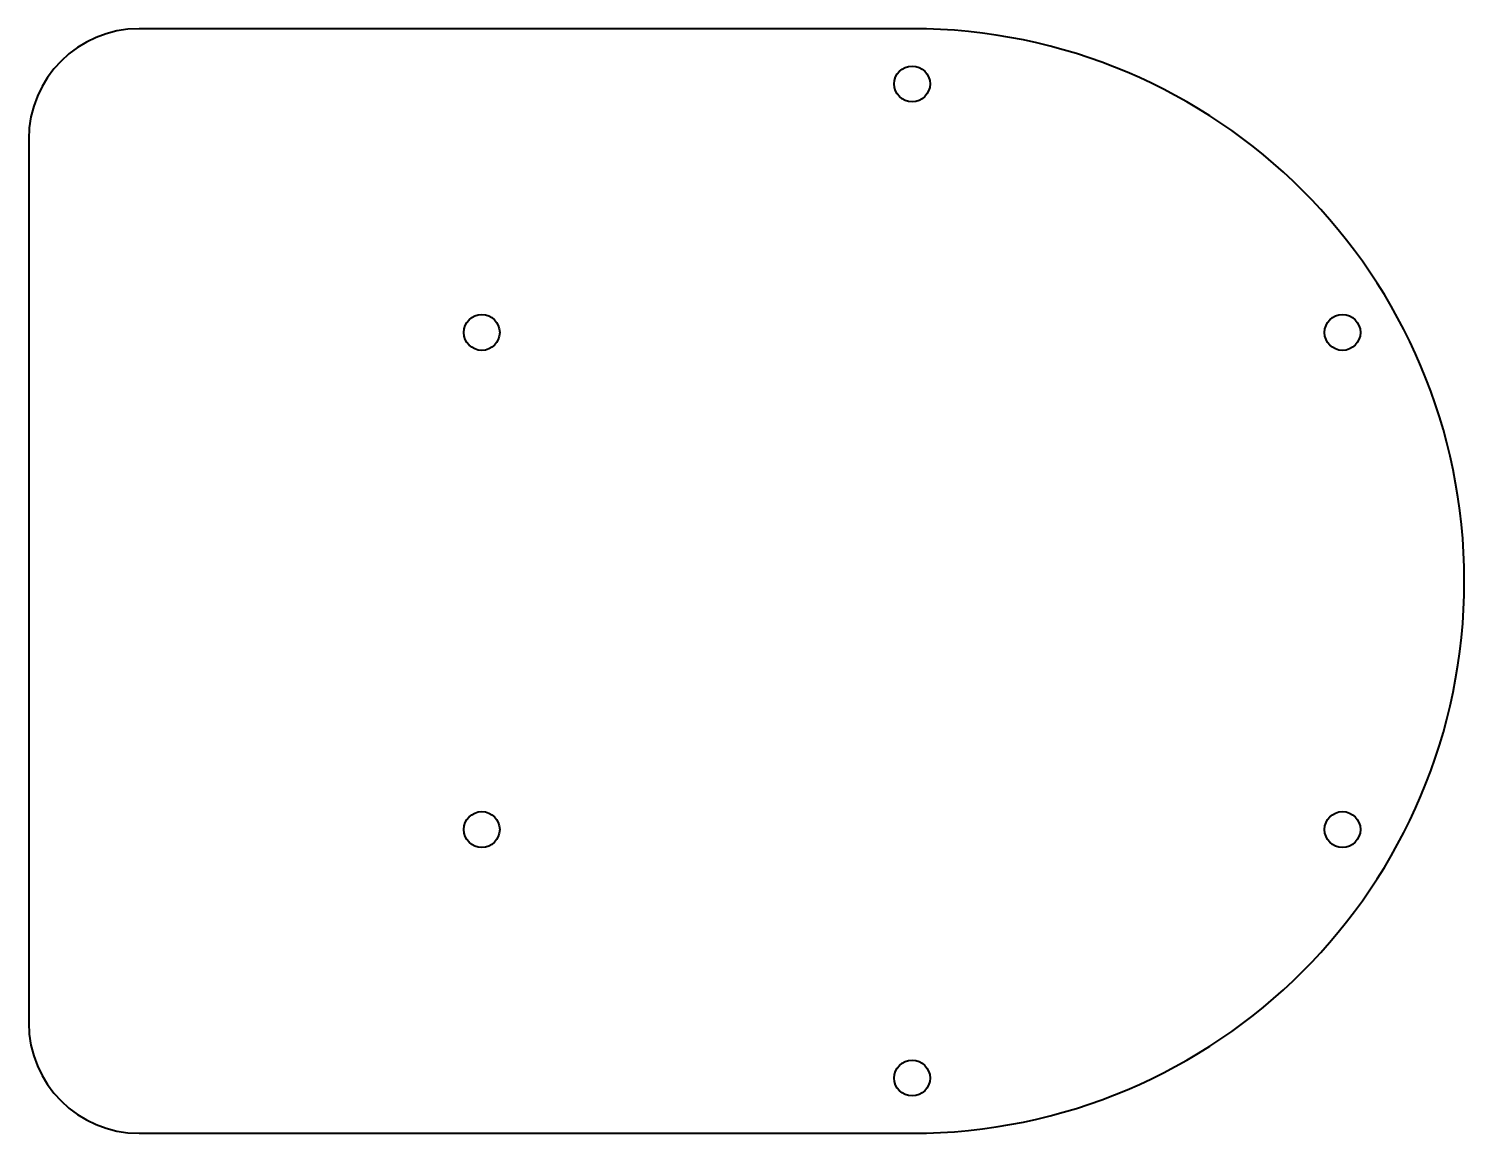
# Model space of a CAD drawing. Header units: inches. Extents: x -80 to 50, y -50 to 50.
import ezdxf

# ---------------------------------------------------------------- set-up
doc = ezdxf.new("R2010")
doc.units = ezdxf.units.IN
doc.header["$MEASUREMENT"] = 0
doc.layers.add('Visible', color=7, linetype='Continuous', lineweight=40)

msp = doc.modelspace()

# ---------------------------------------------------------------- linework, layer by layer
at = {"layer": 'Visible'}
for p, q in [((0, 50), (-70, 50)), ((-80, 40), (-80, -40)), ((-70, -50), (0, -50))]:
    msp.add_line(p, q, dxfattribs=at)
for centre in [(0, 45), (-38.97, 22.5), (38.97, 22.5), (-38.97, -22.5), (38.97, -22.5), (0, -45)]:
    msp.add_circle(centre, 1.62, dxfattribs=at)
for centre, radius, start, end in [((-70, 40), 10, 90, 180), ((0, 0), 50, 270, 90), ((-70, -40), 10, 180, 270)]:
    msp.add_arc(centre, radius, start, end, dxfattribs=at)

doc.saveas('drawing.dxf')
